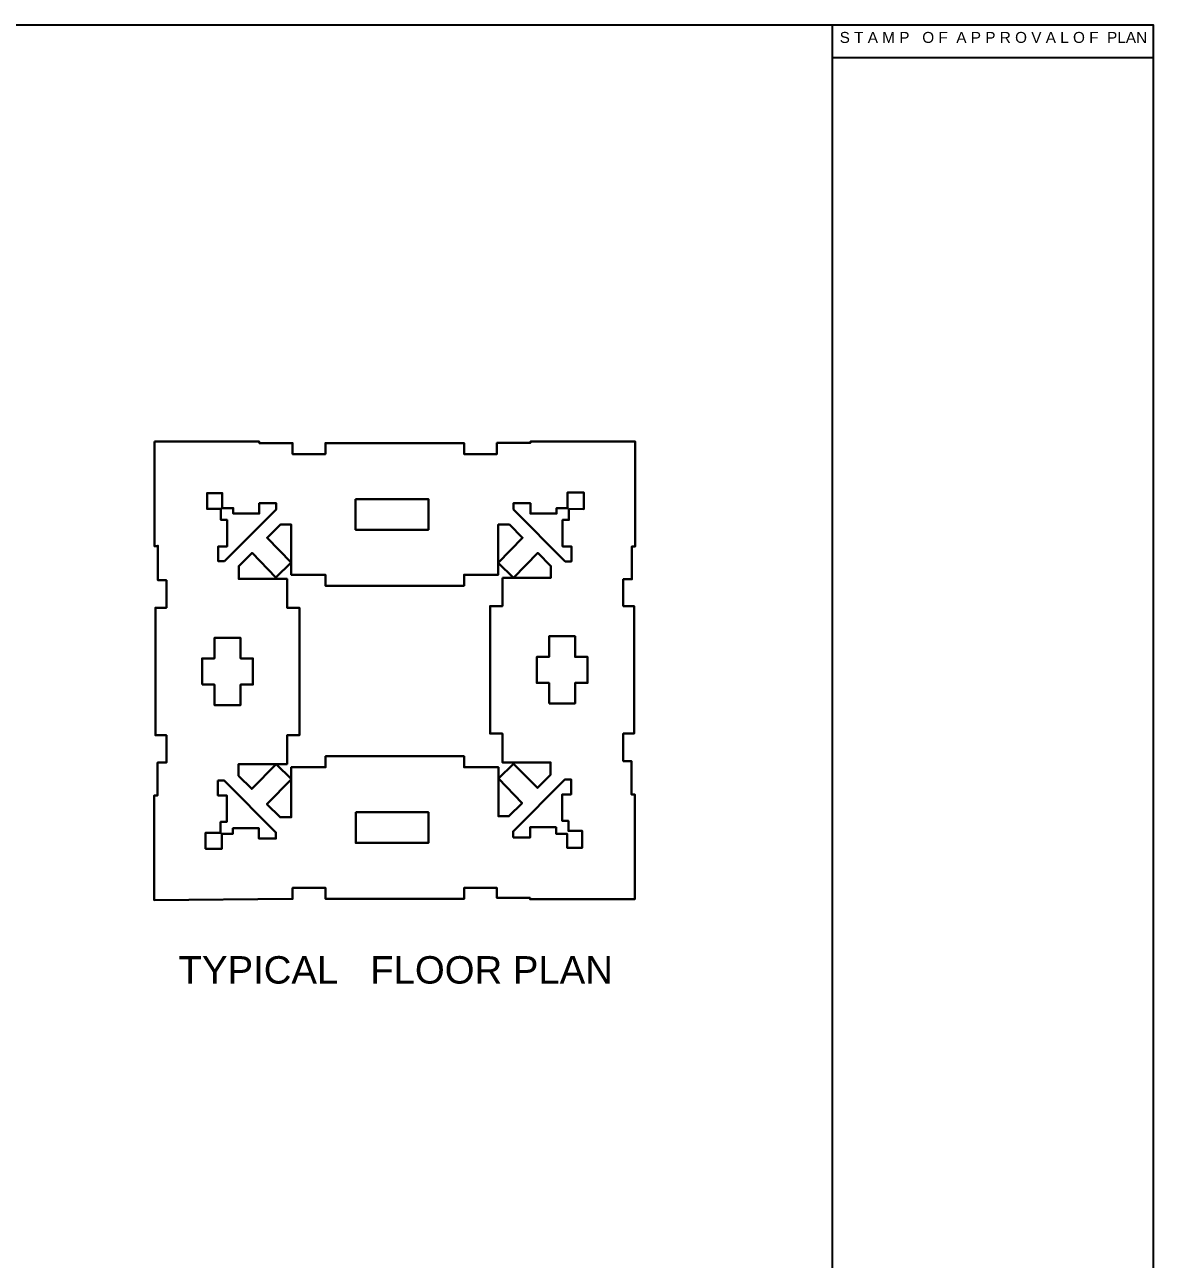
# Model space of a CAD drawing. Header units: inches. Extents: x -539 to 236, y -91 to 352.
# Drawn here: x 30.3 to 236, y 127.4 to 352.5 of the extents above; entities that cross this region are included whole.
import ezdxf

# ---------------------------------------------------------------- set-up
doc = ezdxf.new("R2010")
doc.units = ezdxf.units.IN
doc.header["$LTSCALE"] = 5
doc.header["$MEASUREMENT"] = 0
doc.layers.add('Floor', color=10, linetype='Continuous', lineweight=30)
doc.styles.get("Standard").update_dxf_attribs({"font": 'arial.ttf'})

msp = doc.modelspace()

# ---------------------------------------------------------------- linework, layer by layer
msp.add_line((177.5, 346.5), (236, 346.5))
for points in [[(-539, 352.5), (236, 352.5), (236, -91), (-539, -91)], [(177.5, 352.5), (236, 352.5), (236, -91), (177.5, -91)]]:
    msp.add_lwpolyline(points, close=True)
at = {"layer": 'Floor'}
for points in [[(53.96, 276.5), (53.95, 257.38), (54.56, 257.5), (54.56, 251.45), (54.56, 251.2), (56.12, 251.2), (56.12, 246.2), (54.12, 246.2), (54.12, 222.95), (56.12, 222.95), (56.12, 217.96), (54.51, 217.96), (54.51, 212), (53.9, 212), (53.9, 192.88), (79.12, 193.12), (79.12, 195.12), (85.12, 195.12), (85.12, 193.12), (110.37, 193.12), (110.37, 195.12), (116.37, 195.12), (116.37, 193.31), (122.4, 193.31), (122.4, 193.06), (133.15, 193.06), (141.48, 193.06), (141.49, 212.18), (140.88, 212.18), (140.88, 218), (140.88, 218.25), (139.37, 218.25), (139.37, 223.25), (141.37, 223.25), (141.37, 246.5), (139.37, 246.5), (139.37, 251.41), (140.95, 251.41), (140.95, 257.37), (141.56, 257.37), (141.56, 276.49), (122.47, 276.49), (122.47, 276.24), (116.36, 276.24), (116.36, 274.21), (110.37, 274.21), (110.37, 276.21), (85.11, 276.21), (85.11, 274.21), (79.11, 274.21), (79.11, 276.21), (73.04, 276.21), (73.04, 276.5), (62.29, 276.5), (53.96, 276.5)], [(66.68, 254.67), (65.56, 254.67), (65.56, 257.38), (67.16, 257.38), (67.16, 262.21), (66.29, 262.21), (66.04, 262.21), (66.04, 264.21), (63.54, 264.21), (63.54, 266.96), (63.54, 267.12), (66.04, 267.12), (66.29, 267.12), (66.29, 264.38), (68.29, 264.38), (68.29, 263.38), (73.04, 263.38), (73.04, 265.25), (76.14, 265.25), (76.14, 264.12), (66.68, 254.67)], [(90.61, 266), (103.86, 266), (103.86, 260.42), (90.61, 260.42), (90.61, 266)], [(119.37, 264.12), (119.37, 265.24), (122.47, 265.24), (122.47, 263.37), (127.22, 263.37), (127.22, 264.21), (127.22, 264.37), (129.22, 264.37), (129.22, 267.21), (132.22, 267.21), (132.22, 264.19), (129.47, 264.21), (129.47, 262.21), (128.34, 262.21), (128.34, 257.37), (128.34, 257.37), (129.95, 257.37), (129.95, 254.66), (128.82, 254.66), (119.37, 264.12)], [(117.37, 251.66), (126.2, 251.66), (126.2, 253.79), (123.79, 256.19), (119.36, 251.66), (116.57, 254.39), (121.04, 258.95), (118.63, 261.36), (116.61, 261.36), (116.61, 252.21), (110.36, 252.21), (110.36, 250.21), (85.11, 250.21), (85.11, 252.21), (78.87, 252.21), (78.87, 254.46), (78.87, 261.36), (76.88, 261.36), (74.47, 258.96), (78.87, 254.46), (76.09, 251.73), (71.72, 256.2), (69.31, 253.79), (69.31, 251.45), (78.12, 251.45), (78.12, 246.2), (80.37, 246.2), (80.37, 222.95), (78.12, 222.95), (78.12, 217.7), (69.26, 217.7), (69.26, 215.58), (71.67, 213.17), (76.1, 217.7), (78.9, 214.96), (74.42, 210.42), (76.83, 208.01), (78.87, 208.01), (78.87, 217.12), (85.12, 217.12), (85.12, 219.12), (110.37, 219.12), (110.37, 217.12), (116.62, 217.12), (116.62, 208.19), (118.56, 208.19), (120.96, 210.6), (116.62, 215.05), (119.4, 217.77), (123.73, 213.36), (126.13, 215.76), (126.13, 218), (117.37, 218), (117.37, 223.25), (115.12, 223.25), (115.12, 246.5), (117.37, 246.5), (117.37, 251.66)], [(125.87, 228.75), (125.87, 232.5), (123.62, 232.5), (123.62, 237.25), (125.87, 237.25), (125.87, 241), (130.62, 241), (130.62, 237.25), (132.87, 237.25), (132.87, 232.5), (130.62, 232.5), (130.62, 228.75), (125.87, 228.75)], [(62.62, 232.2), (62.62, 236.95), (64.87, 236.95), (64.87, 240.7), (69.62, 240.7), (69.62, 236.95), (71.87, 236.95), (71.87, 232.2), (69.62, 232.2), (69.62, 228.45), (64.87, 228.45), (64.87, 232.2), (62.62, 232.2)], [(65.51, 214.71), (66.64, 214.71), (76.09, 205.25), (76.09, 204.12), (72.99, 204.12), (72.99, 206), (68.24, 206), (68.24, 205), (66.24, 205), (66.24, 202.25), (63.24, 202.25), (63.24, 205.18), (65.99, 205.18), (65.99, 207.16), (67.12, 207.16), (67.12, 212), (65.51, 212), (65.51, 214.71)], [(119.3, 204.31), (119.3, 205.43), (128.75, 214.89), (129.88, 214.89), (129.88, 212.18), (128.27, 212.18), (128.27, 207.59), (128.27, 207.34), (129.4, 207.34), (129.4, 205.5), (131.9, 205.5), (131.9, 202.43), (129.15, 202.43), (129.15, 205), (127.15, 205), (127.15, 206.18), (122.4, 206.18), (122.4, 204.31), (119.3, 204.31)], [(90.62, 208.91), (103.87, 208.91), (103.87, 203.34), (90.62, 203.34), (90.62, 208.91)]]:
    msp.add_lwpolyline(points, dxfattribs=at)

# ---------------------------------------------------------------- texts
at = {"attachment_point": 1}
for s, width, insert, char_height in [('S T A M P   O F  A P P R O V A L O F  PLAN', 104.5991, (178.83, 351.18), 2), ('TYPICAL   FLOOR PLAN', 84.2682, (58.33, 182.68), 5)]:
    msp.add_mtext_dynamic_manual_height_columns(s, width=width, gutter_width=1, heights=[0], dxfattribs=dict(at, insert=insert, char_height=char_height))

doc.saveas('drawing.dxf')
